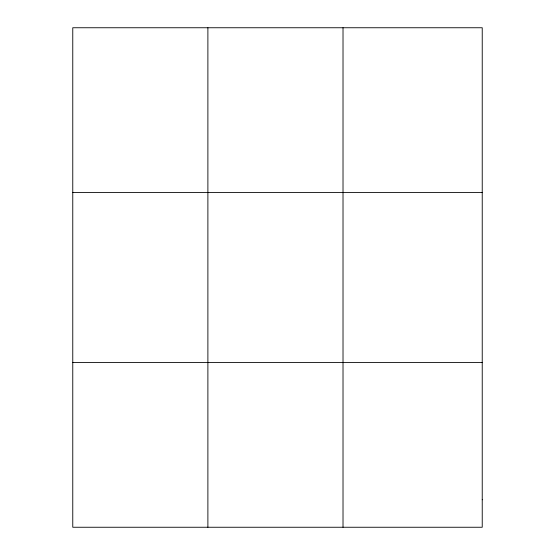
<?xml version="1.0" encoding="UTF-8"?>
<svg xmlns="http://www.w3.org/2000/svg" width="555" height="555" viewBox="0 0 555 555"><rect width="100%" height="100%" fill="white"/><g stroke="black" fill="none" stroke-linecap="round" stroke-linejoin="round"><path stroke-width="0.83" d="M207.889 527.25L207.889 27.75M343.018 527.25L343.018 27.75M72.767 192.585L482.233 192.585M72.767 362.415L482.233 362.415M482.233 499.777L482.233 527.25L72.767 527.25L72.767 27.75L482.233 27.75L482.233 499.777"/></g></svg>
